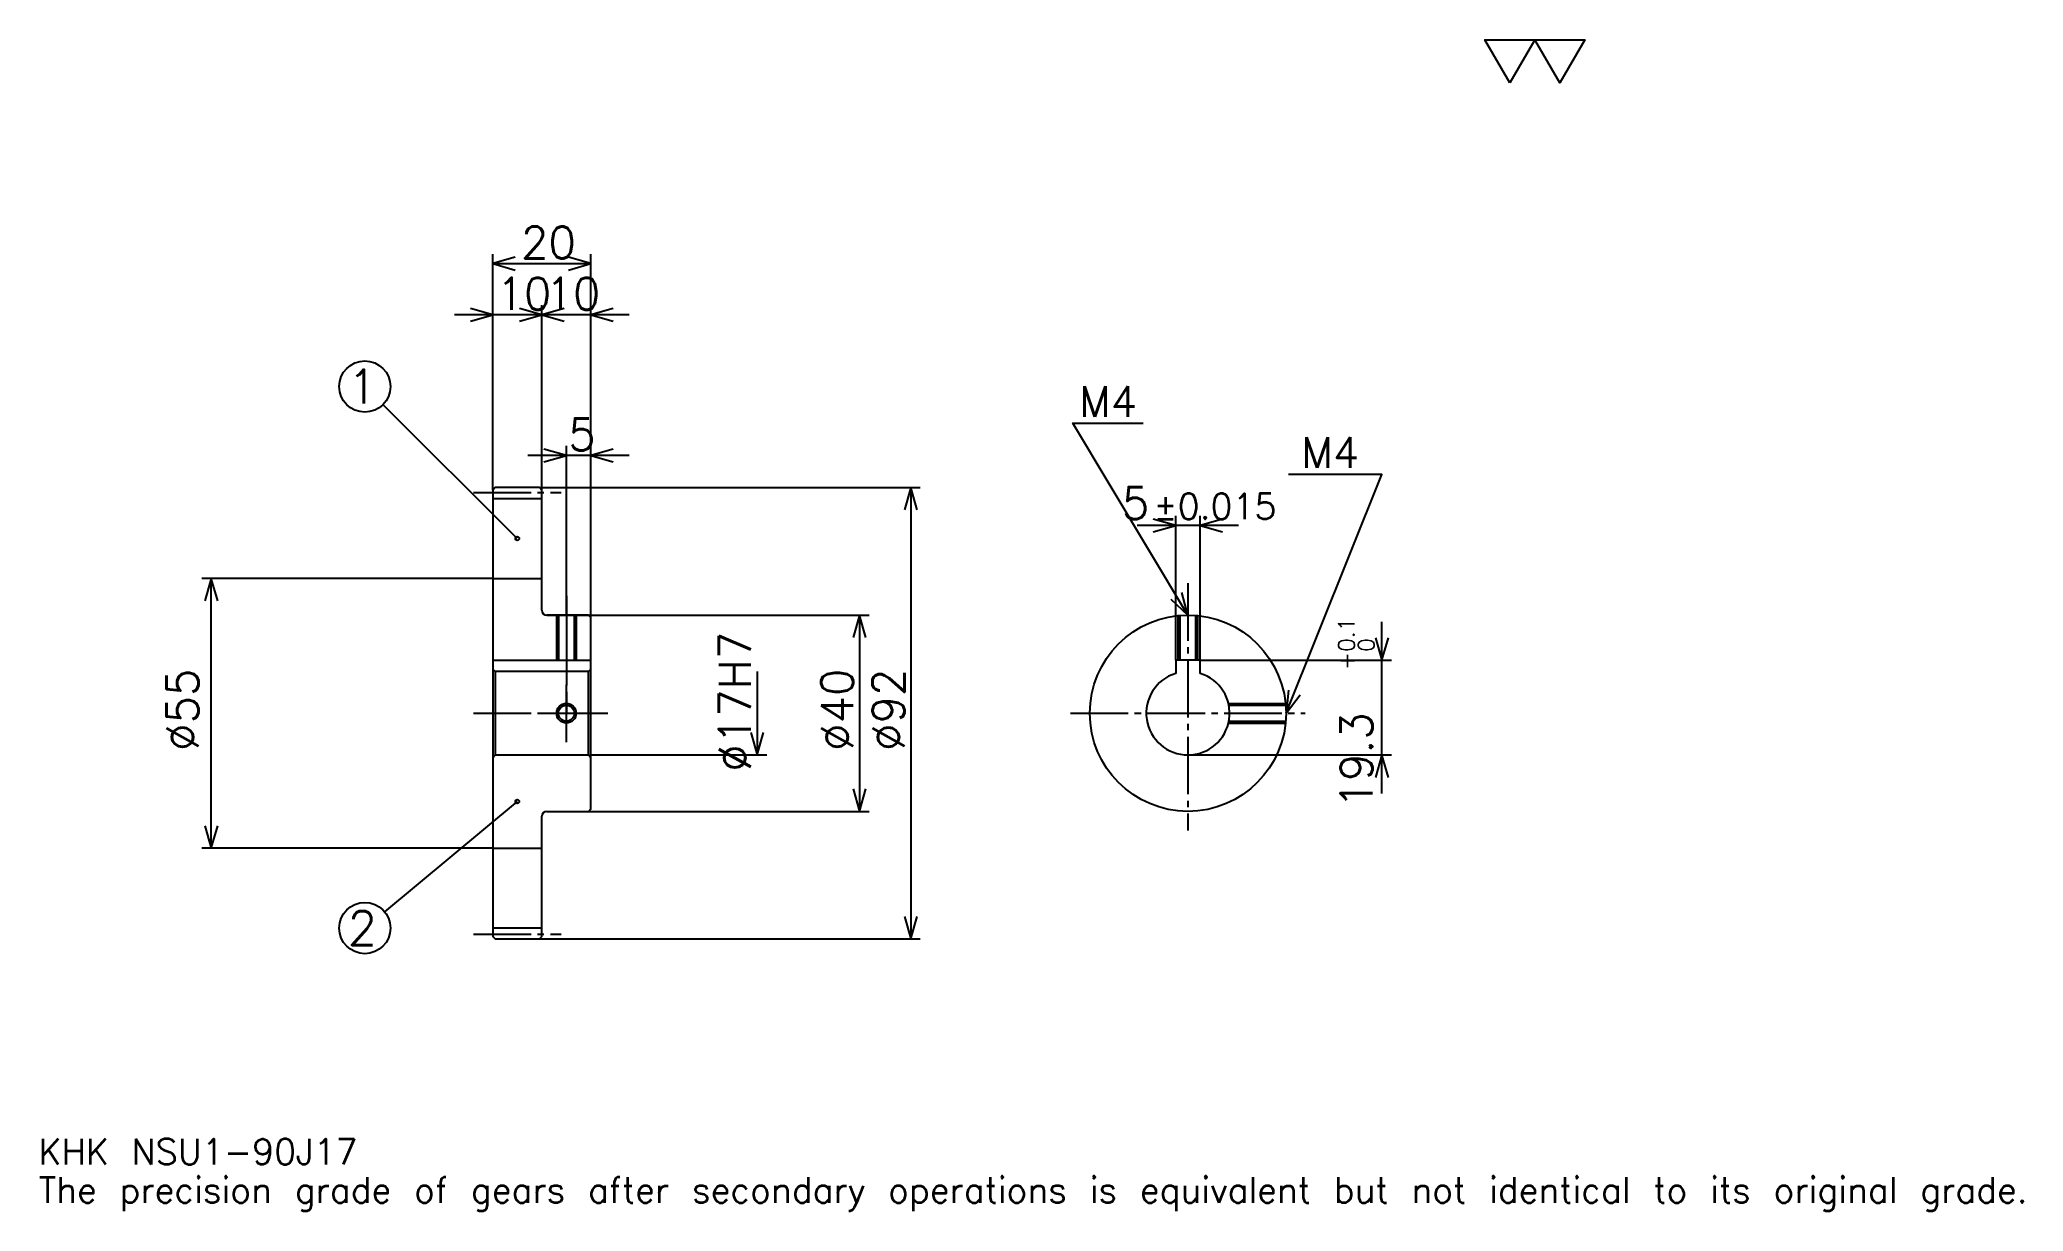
# Model space of a CAD drawing. Extents: x 13 to 418, y 5 to 244.
import ezdxf

# ---------------------------------------------------------------- set-up
doc = ezdxf.new("R2010")
doc.units = 0
doc.linetypes.add('DASHDOT', pattern=[15.652174, 11.73913, -1.304348, 1.304348, -1.304348])
doc.layers.get('0').update_dxf_attribs({"linetype": 'CONTINUOUS'})
doc.layers.add('DASHDOT', color=6, linetype='DASHDOT')
doc.styles.add('KANJI', font='TXT', dxfattribs={"bigfont": 'BIGFONT'})

msp = doc.modelspace()

# ---------------------------------------------------------------- linework, layer by layer
at = {"color": 5}
for p, q in [((105.652168, 152.304352), (105.652168, 199.91304)), ((125.652168, 152.304352), (125.652168, 199.91304)), ((105.652168, 197.956512), (125.652168, 197.956512)), ((123.478256, 187.521729), (97.82608, 187.521729)), ((133.478256, 187.521729), (107.82608, 187.521729)), ((115.652168, 152.304352), (115.652168, 189.478256)), ((110.652168, 141.929352), (83.261887, 169.209488)), ((133.478256, 158.82608), (112.82608, 158.82608)), ((120.652168, 152.304352), (120.652168, 160.782608)), ((105.652168, 151.804352), (105.652168, 152.304352)), ((115.152168, 152.304352), (125.652168, 152.304352)), ((115.652168, 151.804352), (115.652168, 152.304352)), ((120.652168, 126.304344), (120.652168, 152.304352)), ((120.652168, 126.304344), (120.652168, 152.304352)), ((125.652168, 152.304352), (192.82608, 152.304352)), ((125.652168, 125.804344), (125.652168, 152.304352)), ((190.869568, 152.304352), (190.869568, 60.304344)), ((244.891296, 117.104347), (244.891296, 146.521729)), ((249.891296, 117.104347), (249.891296, 146.521729)), ((257.717377, 144.565216), (237.065216, 144.565216)), ((105.652168, 133.804352), (46.304344, 133.804352)), ((48.260864, 78.804344), (48.260864, 133.804352)), ((116.652168, 126.304344), (125.652168, 126.304344)), ((125.652168, 126.304344), (182.391296, 126.304344)), ((180.434784, 126.304344), (180.434784, 86.304344)), ((286.956512, 89.978256), (286.956512, 124.930435)), ((159.565216, 114.804344), (159.565216, 97.804344)), ((249.891296, 117.104347), (288.913055, 117.104347)), ((125.652168, 97.804344), (161.521729, 97.804344)), ((247.391296, 97.804344), (288.913055, 97.804344)), ((110.652168, 88.304344), (83.580864, 65.848412)), ((116.652168, 86.304344), (125.652168, 86.304344)), ((125.652168, 86.304344), (182.391296, 86.304344)), ((105.652168, 78.804344), (46.304344, 78.804344)), ((115.152168, 60.304344), (125.652168, 60.304344)), ((125.652168, 60.304344), (192.82608, 60.304344))]:
    msp.add_line(p, q, dxfattribs=at)
at = {"color": 4}
for p, q in [((105.652168, 150.054352), (115.652168, 150.054352)), ((105.652168, 133.804352), (115.652168, 133.804352)), ((105.652168, 117.104347), (125.652168, 117.104347)), ((106.152168, 114.804344), (106.152168, 97.804344)), ((125.152168, 114.804344), (125.652168, 115.304344)), ((125.152168, 97.804344), (125.652168, 97.304344)), ((105.652168, 78.804344), (115.652168, 78.804344)), ((105.652168, 62.554344), (115.652168, 62.554344))]:
    msp.add_line(p, q, dxfattribs=at)
at = {"color": 7}
msp.add_lwpolyline([(313.043488, 234.782608), (307.956543, 243.600006), (328.304352, 243.600006), (323.217407, 234.782608), (318.130432, 243.600006), (313.043488, 234.782608)], dxfattribs=at)
at = {"color": 5}
for points in [[(110.217384, 199.260864), (105.652168, 197.956512), (110.217384, 196.652176)], [(121.086952, 196.652176), (125.652168, 197.956512), (121.086952, 199.260864)], [(101.086952, 186.217392), (105.652168, 187.521729), (101.086952, 188.82608)], [(111.086952, 186.217392), (115.652168, 187.521729), (111.086952, 188.82608)], [(120.217384, 188.82608), (115.652168, 187.521729), (120.217384, 186.217392)], [(130.217392, 188.82608), (125.652168, 187.521729), (130.217392, 186.217392)], [(247.391296, 126.304344), (223.91304, 165.434784), (238.260864, 165.434784)], [(116.086952, 157.521729), (120.652168, 158.82608), (116.086952, 160.130432)], [(130.217392, 160.130432), (125.652168, 158.82608), (130.217392, 157.521729)], [(267.391296, 106.304344), (286.956512, 155), (267.913055, 155)], [(192.173904, 147.739136), (190.869568, 152.304352), (189.565216, 147.739136)], [(240.32608, 143.260864), (244.891296, 144.565216), (240.32608, 145.869568)], [(254.456512, 145.869568), (249.891296, 144.565216), (254.456512, 143.260864)], [(49.565212, 129.23912), (48.260864, 133.804352), (46.956516, 129.23912)], [(243.924042, 129.547913), (247.391296, 126.304344), (246.16098, 130.890076)], [(181.73912, 121.739128), (180.434784, 126.304344), (179.130432, 121.739128)], [(285.652161, 121.669563), (286.956512, 117.104347), (288.260864, 121.669563)], [(267.882996, 111.026711), (267.391296, 106.304344), (270.303619, 110.054146)], [(158.260864, 102.36956), (159.565216, 97.804344), (160.869568, 102.36956)], [(288.260864, 93.239128), (286.956512, 97.804344), (285.652161, 93.239128)], [(179.130432, 90.86956), (180.434784, 86.304344), (181.73912, 90.86956)], [(46.956516, 83.36956), (48.260864, 78.804344), (49.565212, 83.36956)], [(189.565216, 64.86956), (190.869568, 60.304344), (192.173904, 64.86956)]]:
    msp.add_lwpolyline(points, dxfattribs=at)
at = {"color": 4}
for points in [[(115.652168, 127.304344), (115.652168, 151.804352), (115.152168, 152.304352), (106.152168, 152.304352), (105.652168, 151.804352), (105.652168, 97.304344)], [(116.652168, 86.304344), (125.152168, 86.304344), (125.652168, 86.804344), (125.652168, 125.804344), (125.152168, 126.304344), (116.652168, 126.304344)], [(118.652168, 126.304344), (118.652168, 117.104347)], [(119.032166, 126.304344), (119.032166, 117.104347)], [(122.272171, 126.304344), (122.272171, 117.104347)], [(122.652168, 126.304344), (122.652168, 117.104347)], [(245.391296, 117.104347), (245.391296, 126.204094)], [(245.771301, 117.104347), (245.771301, 126.238625)], [(249.011292, 117.104347), (249.011292, 126.238625)], [(249.391296, 117.104347), (249.391296, 126.204094)], [(105.652168, 97.304344), (106.152168, 97.804344), (125.152168, 97.804344), (125.152168, 114.804344), (106.152168, 114.804344), (105.652168, 115.304344)], [(249.891296, 114.428383), (249.891296, 117.104347), (244.891296, 117.104347), (244.891296, 114.428383)], [(255.652649, 108.304344), (267.291046, 108.304344)], [(255.735504, 107.924347), (267.325592, 107.924347)], [(255.652649, 104.304344), (267.291046, 104.304344)], [(255.735504, 104.684341), (267.325592, 104.684341)], [(105.652168, 97.304344), (105.652168, 60.804344), (106.152168, 60.304344), (115.152168, 60.304344), (115.652168, 60.804344), (115.652168, 85.304344)]]:
    msp.add_lwpolyline(points, dxfattribs=at)
at = {"color": 5}
for centre, radius in [((79.565216, 172.891296), 5.217391), ((110.652168, 141.929352), 0.391304), ((110.652168, 88.304344), 0.391304), ((79.565216, 62.517387), 5.217391)]:
    msp.add_circle(centre, radius, dxfattribs=at)
at = {"color": 4}
for centre, radius in [((247.391296, 106.304344), 20), ((120.652168, 106.304344), 1.62)]:
    msp.add_circle(centre, radius, dxfattribs=at)
at = {"color": 7}
msp.add_circle((120.652168, 106.304344), 2, dxfattribs=at)
at = {"color": 4}
for centre, radius, start, end in [((116.652168, 127.304344), 1, 180, 270), ((247.391296, 106.304344), 8.5, 107.10463483, 72.89536517), ((116.652168, 85.304344), 1, 90, 180)]:
    msp.add_arc(centre, radius, start, end, dxfattribs=at)
at = {"layer": 'DASHDOT', "color": 7}
for p, q in [((101.739128, 151.304352), (119.565208, 151.304352)), ((247.391296, 132.82608), (247.391296, 82.391296)), ((120.652168, 126.304344), (120.652168, 106.304344)), ((101.739128, 106.304344), (129.565216, 106.304344)), ((223.478256, 106.304344), (271.304352, 106.304344)), ((101.739128, 61.304344), (119.565208, 61.304344))]:
    msp.add_line(p, q, dxfattribs=at)
for points in [[(120.652168, 130.217392), (120.652168, 113.191299)], [(120.652168, 100.391304), (120.652168, 112.217384)], [(114.73912, 106.304344), (126.565216, 106.304344)]]:
    msp.add_lwpolyline(points, dxfattribs=at)

# ---------------------------------------------------------------- texts
at = {"color": 7, "style": 'KANJI'}
for s, height, p in [('20', 6.521739, (111.41304, 199)), ('10', 6.521739, (106.41304, 188.565216)), ('10', 6.521739, (116.41304, 188.565216)), ('1', 6.956522, (76.086952, 169.41304)), ('M4', 6.26087, (225.217377, 166.739136)), ('5', 6.521739, (121.0326, 159.869568)), ('M4', 6.26087, (270.521729, 156.304352)), ('5', 6.521739, (233.929138, 145.869568)), ('%%p0.015', 5.217391, (240.384857, 145.869568)), ('2', 6.956522, (76.086952, 59.039127)), ('KHK NSU1-90J17', 5.217391, (13.043478, 14.347826)), ('The precision grade of gears after secondary operations is equivalent but not identical to its original grade.', 5.217391, (13.043478, 6.521739))]:
    msp.add_text(s, height=height, dxfattribs=at).set_placement(p)
for s, height, p in [('%%c17H7', 6.521739, (158.260864, 94.402168)), ('0.1', 3.26087, (281.347839, 118.809372)), ('+', 3.26087, (281.347839, 115.157196)), ('0', 3.26087, (285.391296, 118.809372)), ('%%c55', 6.521739, (45.652168, 98.641296)), ('%%c40', 6.521739, (179.130432, 98.641296)), ('%%c92', 6.521739, (189.565216, 98.641296)), ('19.3', 6.521739, (285, 86.928528))]:
    msp.add_text(s, height=height, rotation=90, dxfattribs=at).set_placement(p)

doc.saveas('drawing.dxf')
